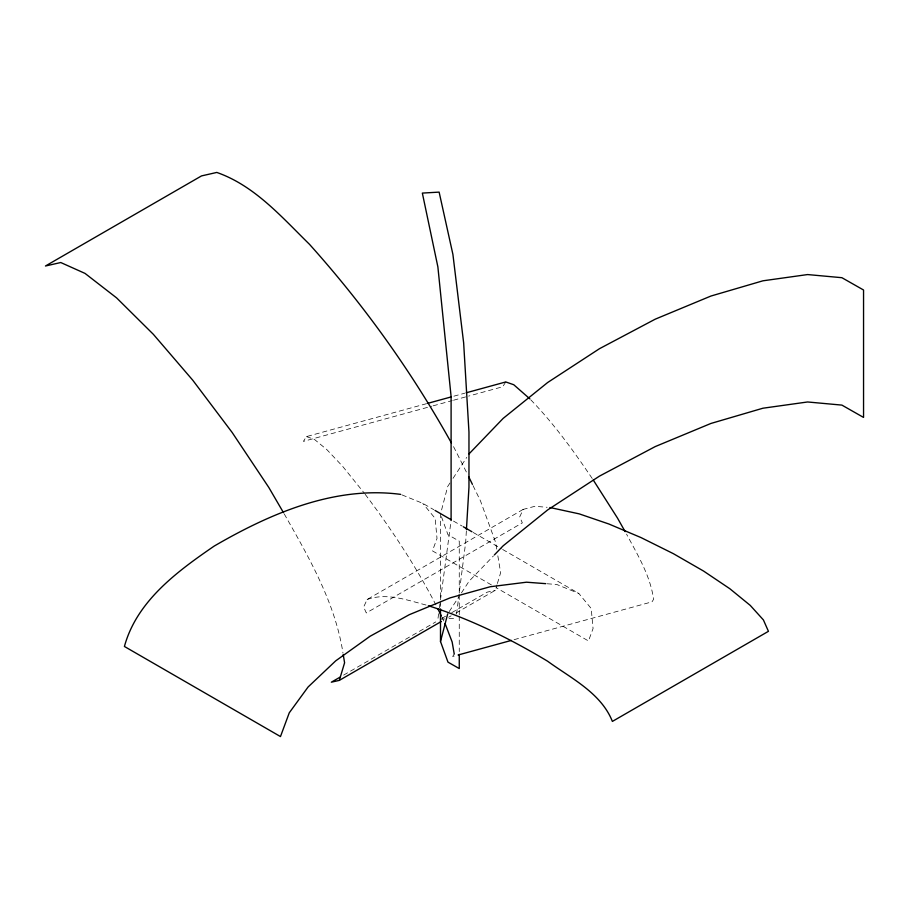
<?xml version="1.0" encoding="UTF-8"?>
<svg xmlns="http://www.w3.org/2000/svg" width="909" height="909" viewBox="0 0 909 909"><rect width="100%" height="100%" fill="white"/><g stroke="black" fill="none" stroke-linecap="round" stroke-linejoin="round"><path stroke-width="0.68" stroke-dasharray="4.54 3.41" d="M466.351 531.026L465.669 542.355L459.227 592.963M456.545 614.041L459.056 594.361M438.627 613.734L437.877 619.302L447.637 618.745M439.365 608.166L440.297 601.213M440.49 599.826L450.921 521.914M456.034 612.996L495.348 590.293L496.973 584.873M497.382 583.521L500.643 572.693L497.632 554.66M523.164 509.404L367.122 599.497L363.68 606.996L366.293 612.95L522.345 522.857L519.721 516.903L523.164 509.404L534.856 506.302L547.15 507.29M426.582 403.664L306.424 436.604L303.367 441.388L431.718 406.209M505.768 381.95L502.722 386.745L468.589 396.097M454.239 654.003L452.648 656.503L456.75 655.378M449.978 482.997L447.694 486.497L440.501 514.074L440.501 600.44M453.034 478.339L466.772 457.352M449.216 611.575L458.375 597.588M461.431 592.929L469.055 581.271L493.417 555.944M343.613 675.103L435.763 621.904M441.91 618.347L445.592 616.222M451.739 612.677L487.372 592.1L495.348 590.293M448.66 617.245L451.114 615.825M453.886 396.176L464.806 393.177M433.082 405.834L452.205 400.596M453.568 400.221L467.226 396.472M514.096 639.663L652.003 601.849L653.594 599.349C650.355 575.749 637.607 554.808 626.54 534.106M367.122 599.497C386.791 592.35 407.811 600.372 427.082 605.292M449.035 618.665L456.011 618.256M547.127 583.76L556.751 584.476L578.817 593.441L591.202 608.485L593.066 628.562L588.475 640.959L496.325 587.759M306.424 436.604L314.4 439.377L326.774 449.546L342.693 466.397L364.339 493.189M402.005 494.916L422.765 503.347L433.832 509.733M453.489 521.084L462.09 526.05M473.146 532.435L501.404 548.752M502.632 549.456L578.817 593.441M491.405 584.919L432.434 550.865L437.013 538.469L435.15 518.391L422.765 503.347M530.811 399.846C554.081 423.901 573.772 451.171 592.463 478.861M365.157 494.291C391.552 529.22 415.674 566 435.9 604.86M453.546 446.626L466.851 472.953M284.21 513.903C309.003 557.558 335.239 602.826 342.977 653.071M442.013 617.291L443.842 621.017M473.032 485.622L480.441 500.814L495.553 542.173L496.712 549.104M441.433 516.664L447.978 534.731L459.261 541.15L459.261 593.532M459.261 594.952L459.261 614.768M459.261 616.177L459.261 651.571M440.501 601.849L440.501 607.519"/><path stroke-width="1.36" d="M466.431 529.606L468.964 487.133L468.964 432.025L463.647 342.898L452.909 254.406L439.127 192.117L422.344 193.083L437.877 266.882L451.103 396.54L451.103 520.527M459.261 654.4L459.261 668.558L447.978 662.138L440.501 641.493L447.694 613.905M339.932 677.228L331.331 682.193L339.307 680.386L344.591 662.786L343.204 654.457M469.055 453.864L503.154 418.401L547.65 382.519L599.508 348.681L655.207 319.184L710.94 296.039L762.912 280.813L807.59 274.563L841.904 277.7L863.55 290.005L863.55 417.424L841.904 405.107L807.59 401.971L762.912 408.221L710.94 423.446L655.207 446.592L599.508 476.1L547.65 509.938L503.154 545.809L494.382 554.922M339.307 680.386L441.285 621.506M427.946 403.289L451.159 396.926M466.169 392.802L505.768 381.95L513.755 384.734L529.867 398.858M458.113 655.003L511.358 640.413M400.699 494.382C334.626 485.645 270.087 513.551 214.16 546.104C177.221 571.466 136.782 601.054 124.419 646.469L280.472 736.563L289.267 712.804L308.106 686.977L335.716 660.843L370.213 636.198L409.243 614.711L450.16 597.849L490.156 586.76L526.504 582.203L545.752 583.658M549.888 507.506L579.249 513.88L608.939 524.027L641.015 537.583L673.308 553.638L703.611 571.091L729.847 588.737L750.243 605.394L763.401 619.927L768.435 631.323L612.382 721.416C601.122 692.976 571.034 678.273 547.559 661.184C509.949 638.561 470.271 619.018 428.366 605.735M435.059 510.449L451.034 519.664M463.317 526.765L471.919 531.731M593.247 479.997L617.484 518.05L625.142 531.64M451.443 443.024C411.754 371.69 363.941 304.969 309.412 244.237C281.597 216.978 254.622 185.663 216.797 172.437L201.503 175.914L45.45 266.007L60.755 262.531L85.026 273.404L116.613 297.902L153.36 334.33L192.776 380.235L232.159 432.479L268.825 487.485L283.506 512.699M437.729 608.587L441.399 616.052M468.703 476.759L472.407 484.349M445.058 623.506L452.148 641.97L454.239 654.003M440.501 608.928L440.501 641.493"/></g></svg>
